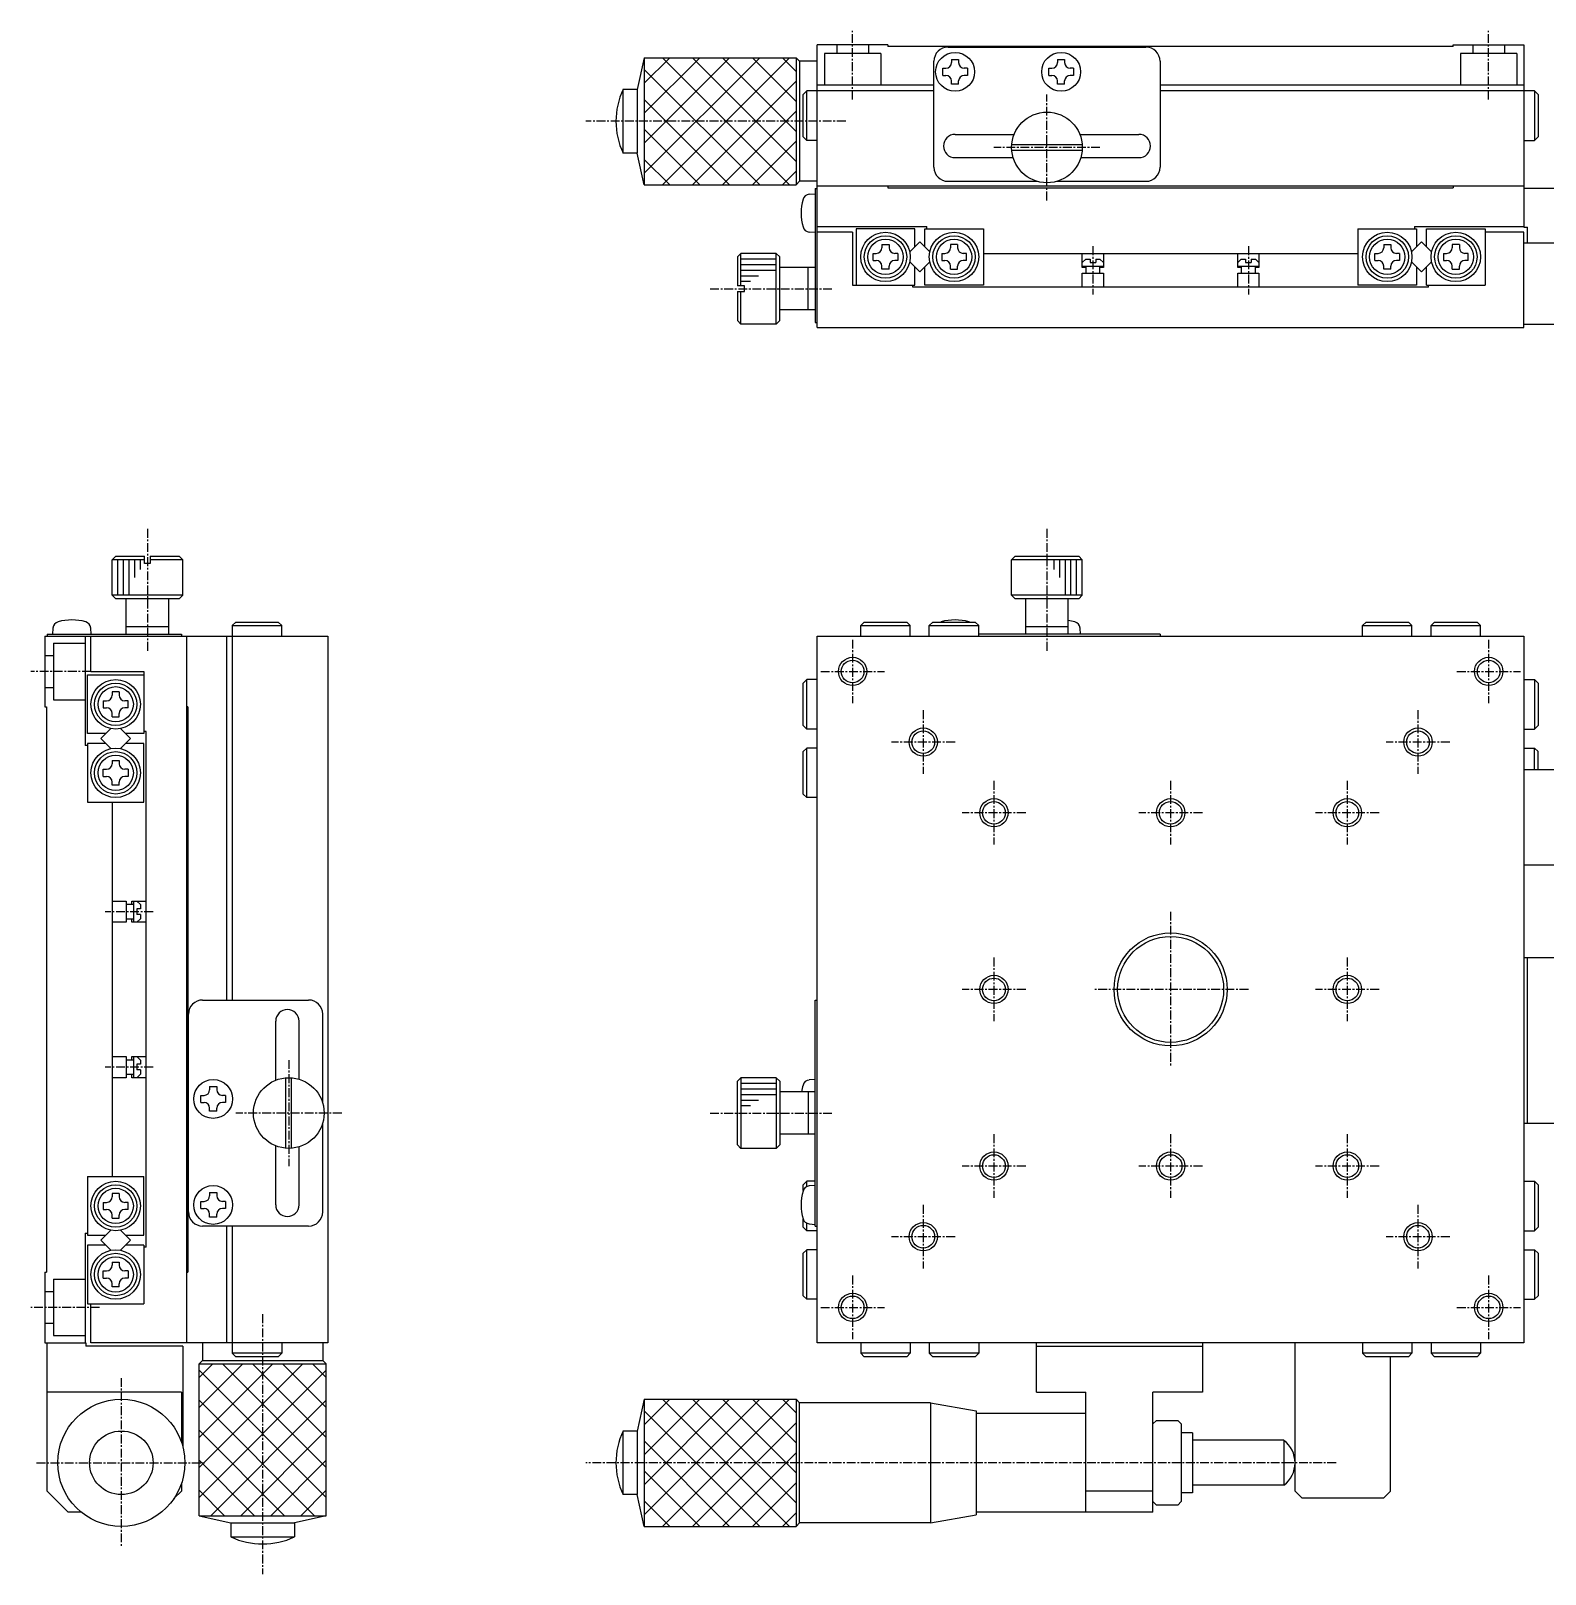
# Model space of a CAD drawing. Extents: x 817 to 1140, y 37 to 369.
# Drawn here: x 817.4 to 1031.7, y 150.4 to 368.9 of the extents above; entities that cross this region are included whole.
import ezdxf

# ---------------------------------------------------------------- set-up
doc = ezdxf.new("R2010")
doc.units = 0
doc.linetypes.add('CENTER', pattern=[2, 1.25, -0.25, 0.25, -0.25])
doc.layers.get('0').update_dxf_attribs({"linetype": 'CONTINUOUS'})
doc.layers.add('CENTER', color=1, linetype='CENTER')

msp = doc.modelspace()

# ---------------------------------------------------------------- linework, layer by layer
at = {"color": 7, "linetype": 'CONTINUOUS'}
for p, q in [((904.22, 365.07), (903.22, 360.57)), ((904.22, 365.07), (925.72, 365.07)), ((926.22, 364.57), (925.72, 365.07)), ((928.72, 326.87), (928.72, 366.87)), ((938.72, 366.87), (928.72, 366.87)), ((938.72, 366.87), (938.72, 366.67)), ((1018.72, 366.67), (938.72, 366.67)), ((947.22, 366.57), (975.22, 366.57)), ((947.72, 364.82), (948.72, 364.82)), ((947.72, 364.82), (947.72, 364.37)), ((948.72, 364.82), (948.72, 364.37)), ((962.72, 364.82), (963.72, 364.82)), ((962.72, 364.82), (962.72, 364.37)), ((963.72, 364.82), (963.72, 364.37)), ((1018.72, 366.87), (1028.72, 366.87)), ((1018.72, 366.67), (1018.72, 366.87)), ((1028.72, 366.87), (1028.72, 341.07)), ((926.22, 364.57), (926.22, 347.57)), ((928.72, 364.57), (926.22, 364.57)), ((945.22, 349.57), (945.22, 364.57)), ((946.47, 362.57), (946.47, 363.57)), ((946.47, 363.57), (946.92, 363.57)), ((949.97, 363.57), (949.52, 363.57)), ((949.97, 363.57), (949.97, 362.57)), ((961.47, 362.57), (961.47, 363.57)), ((961.47, 363.57), (961.92, 363.57)), ((964.97, 363.57), (964.52, 363.57)), ((964.97, 363.57), (964.97, 362.57)), ((977.22, 364.57), (977.22, 349.57)), ((903.22, 360.57), (901.22, 360.57)), ((903.22, 360.57), (903.22, 351.57)), ((945.22, 361.17), (928.72, 361.17)), ((946.47, 362.57), (946.92, 362.57)), ((947.72, 361.32), (947.72, 361.77)), ((948.72, 361.32), (947.72, 361.32)), ((948.72, 361.32), (948.72, 361.77)), ((949.97, 362.57), (949.52, 362.57)), ((961.47, 362.57), (961.92, 362.57)), ((962.72, 361.32), (962.72, 361.77)), ((963.72, 361.32), (962.72, 361.32)), ((963.72, 361.32), (963.72, 361.77)), ((964.97, 362.57), (964.52, 362.57)), ((1028.72, 361.17), (977.22, 361.17)), ((926.72, 359.87), (927.22, 360.37)), ((926.72, 353.87), (926.72, 359.87)), ((945.22, 360.37), (927.22, 360.37)), ((927.22, 353.37), (927.22, 360.37)), ((1030.22, 360.37), (977.22, 360.37)), ((1030.22, 360.37), (1030.22, 353.37)), ((1030.22, 360.37), (1030.72, 359.87)), ((1030.72, 359.87), (1030.72, 353.87)), ((927.22, 353.37), (926.72, 353.87)), ((948.22, 354.22), (956.58, 354.22)), ((965.87, 354.22), (974.22, 354.22)), ((1030.72, 353.87), (1030.22, 353.37)), ((928.72, 353.37), (927.22, 353.37)), ((956.24, 352.77), (966.2, 352.77)), ((956.24, 351.97), (966.2, 351.97)), ((1028.72, 353.37), (1030.22, 353.37)), ((903.22, 351.57), (901.22, 351.57)), ((904.22, 347.07), (903.22, 351.57)), ((948.22, 350.92), (956.44, 350.92)), ((966.01, 350.92), (974.22, 350.92)), ((926.22, 347.57), (925.72, 347.07)), ((928.72, 347.57), (926.22, 347.57)), ((947.22, 347.57), (959.82, 347.57)), ((962.62, 347.57), (975.22, 347.57)), ((904.22, 347.07), (925.72, 347.07)), ((927.57, 345.74), (928.42, 345.82)), ((928.42, 346.57), (928.72, 346.57)), ((928.42, 346.57), (928.42, 327.57)), ((1028.72, 346.87), (928.72, 346.87)), ((938.72, 346.87), (938.72, 346.67)), ((938.72, 346.67), (1018.72, 346.67)), ((1018.72, 346.87), (1018.72, 346.67)), ((1049.72, 346.57), (1028.72, 346.57)), ((928.72, 341.17), (944.22, 341.17)), ((942.52, 340.87), (934.22, 340.87)), ((934.22, 340.87), (934.22, 332.87)), ((942.52, 338.29), (942.52, 340.87)), ((943.92, 338.29), (943.92, 340.87)), ((943.92, 340.87), (952.22, 340.87)), ((944.22, 340.87), (944.22, 341.17)), ((952.22, 340.87), (952.22, 332.87)), ((1005.22, 340.87), (1013.52, 340.87)), ((1005.22, 340.87), (1005.22, 332.87)), ((1013.22, 341.17), (1013.22, 340.87)), ((1013.22, 341.17), (1028.72, 341.17)), ((1013.52, 340.87), (1013.52, 338.29)), ((1014.92, 340.87), (1023.22, 340.87)), ((1014.92, 338.29), (1014.92, 340.87)), ((1023.22, 340.87), (1023.22, 332.87)), ((1028.72, 341.07), (1029.22, 341.07)), ((1029.22, 338.87), (1029.22, 341.07)), ((928.42, 340.32), (927.57, 340.39)), ((933.72, 340.37), (928.72, 340.37)), ((933.72, 340.37), (933.72, 332.87)), ((937.87, 338.62), (938.87, 338.62)), ((937.87, 338.62), (937.87, 338.17)), ((938.87, 338.62), (938.87, 338.17)), ((943.22, 338.99), (941.8, 337.57)), ((944.64, 337.57), (943.22, 338.99)), ((948.57, 338.62), (947.57, 338.62)), ((947.57, 338.62), (947.57, 338.17)), ((948.57, 338.62), (948.57, 338.17)), ((1008.87, 338.62), (1009.87, 338.62)), ((1008.87, 338.62), (1008.87, 338.17)), ((1009.87, 338.62), (1009.87, 338.17)), ((1012.8, 337.57), (1014.22, 338.99)), ((1014.22, 338.99), (1015.64, 337.57)), ((1019.57, 338.62), (1018.57, 338.62)), ((1018.57, 338.62), (1018.57, 338.17)), ((1019.57, 338.62), (1019.57, 338.17)), ((1028.72, 340.37), (1023.22, 340.37)), ((1028.72, 326.87), (1028.72, 340.37)), ((1028.72, 338.87), (1049.72, 338.87)), ((917.92, 337.37), (917.42, 336.87)), ((917.42, 336.87), (917.42, 332.77)), ((922.92, 337.37), (917.92, 337.37)), ((923.42, 336.87), (922.92, 337.37)), ((923.42, 327.87), (923.42, 336.87)), ((936.62, 336.37), (936.62, 337.37)), ((936.62, 337.37), (937.07, 337.37)), ((940.12, 337.37), (939.67, 337.37)), ((940.12, 337.37), (940.12, 336.37)), ((946.32, 337.37), (946.32, 336.37)), ((946.32, 337.37), (946.77, 337.37)), ((949.82, 337.37), (949.37, 337.37)), ((949.82, 336.37), (949.82, 337.37)), ((952.22, 337.37), (1005.22, 337.37)), ((966.22, 335.37), (966.22, 337.37)), ((966.72, 336.57), (966.22, 336.07)), ((966.72, 336.57), (967.32, 336.57)), ((967.32, 336.57), (967.32, 336.07)), ((968.12, 336.57), (968.72, 336.57)), ((968.12, 336.57), (968.12, 336.07)), ((968.72, 336.57), (969.22, 336.07)), ((969.22, 337.37), (969.22, 335.37)), ((988.22, 335.37), (988.22, 337.37)), ((988.72, 336.57), (988.22, 336.07)), ((988.72, 336.57), (989.32, 336.57)), ((989.32, 336.57), (989.32, 336.07)), ((990.12, 336.57), (990.72, 336.57)), ((990.12, 336.57), (990.12, 336.07)), ((990.72, 336.57), (991.22, 336.07)), ((991.22, 337.37), (991.22, 335.37)), ((1007.62, 336.37), (1007.62, 337.37)), ((1007.62, 337.37), (1008.07, 337.37)), ((1011.12, 337.37), (1010.67, 337.37)), ((1011.12, 337.37), (1011.12, 336.37)), ((1017.32, 337.37), (1017.32, 336.37)), ((1017.32, 337.37), (1017.77, 337.37)), ((1020.82, 337.37), (1020.37, 337.37)), ((1020.82, 336.37), (1020.82, 337.37)), ((928.42, 335.37), (923.42, 335.37)), ((927.42, 329.37), (927.42, 335.37)), ((936.62, 336.37), (937.07, 336.37)), ((937.87, 335.12), (937.87, 335.57)), ((938.87, 335.12), (937.87, 335.12)), ((938.87, 335.12), (938.87, 335.57)), ((940.12, 336.37), (939.67, 336.37)), ((941.8, 336.17), (943.22, 334.74)), ((942.52, 332.87), (942.52, 335.44)), ((943.22, 334.74), (944.64, 336.17)), ((943.92, 332.87), (943.92, 335.44)), ((946.32, 336.37), (946.77, 336.37)), ((947.57, 335.12), (947.57, 335.57)), ((947.57, 335.12), (948.57, 335.12)), ((948.57, 335.12), (948.57, 335.57)), ((949.82, 336.37), (949.37, 336.37)), ((966.22, 335.57), (969.22, 335.57)), ((966.72, 335.37), (966.22, 335.37)), ((966.22, 332.57), (966.22, 334.57)), ((966.22, 334.57), (969.22, 334.57)), ((966.72, 335.57), (966.72, 334.57)), ((967.32, 336.07), (968.12, 336.07)), ((968.72, 334.57), (968.72, 335.57)), ((969.22, 335.37), (968.72, 335.37)), ((969.22, 334.57), (969.22, 332.57)), ((988.22, 335.57), (991.22, 335.57)), ((988.72, 335.37), (988.22, 335.37)), ((988.22, 332.57), (988.22, 334.57)), ((988.22, 334.57), (991.22, 334.57)), ((988.72, 335.57), (988.72, 334.57)), ((989.32, 336.07), (990.12, 336.07)), ((990.72, 334.57), (990.72, 335.57)), ((991.22, 335.37), (990.72, 335.37)), ((991.22, 334.57), (991.22, 332.57)), ((1007.62, 336.37), (1008.07, 336.37)), ((1008.87, 335.12), (1008.87, 335.57)), ((1009.87, 335.12), (1008.87, 335.12)), ((1009.87, 335.12), (1009.87, 335.57)), ((1011.12, 336.37), (1010.67, 336.37)), ((1014.22, 334.74), (1012.8, 336.17)), ((1013.52, 335.44), (1013.52, 332.87)), ((1015.64, 336.17), (1014.22, 334.74)), ((1014.92, 332.87), (1014.92, 335.44)), ((1017.32, 336.37), (1017.77, 336.37)), ((1018.57, 335.12), (1018.57, 335.57)), ((1018.57, 335.12), (1019.57, 335.12)), ((1019.57, 335.12), (1019.57, 335.57)), ((1020.82, 336.37), (1020.37, 336.37)), ((918.42, 332.77), (917.42, 332.77)), ((918.42, 331.97), (918.42, 332.77)), ((933.72, 332.87), (942.52, 332.87)), ((942.22, 332.57), (942.22, 332.87)), ((1015.22, 332.57), (942.22, 332.57)), ((952.22, 332.87), (943.92, 332.87)), ((1013.52, 332.87), (1005.22, 332.87)), ((1014.92, 332.87), (1023.22, 332.87)), ((1015.22, 332.57), (1015.22, 332.87)), ((917.42, 331.97), (918.42, 331.97)), ((917.42, 331.97), (917.42, 327.87)), ((917.42, 327.87), (917.92, 327.37)), ((922.92, 327.37), (923.42, 327.87)), ((928.42, 329.37), (923.42, 329.37)), ((922.92, 327.37), (917.92, 327.37)), ((928.42, 327.57), (928.72, 327.57)), ((928.72, 326.87), (1028.72, 326.87)), ((1028.72, 327.37), (1049.72, 327.37)), ((828.94, 294), (829.44, 294.5)), ((828.94, 289), (828.94, 294)), ((829.44, 294.5), (833.54, 294.5)), ((833.54, 293.5), (833.54, 294.5)), ((834.34, 293.5), (833.54, 293.5)), ((834.34, 294.5), (834.34, 293.5)), ((834.34, 294.5), (838.44, 294.5)), ((838.44, 294.5), (838.94, 294)), ((838.94, 289), (838.94, 294)), ((956.22, 294), (956.72, 294.5)), ((956.22, 289), (956.22, 294)), ((956.72, 294.5), (965.72, 294.5)), ((965.72, 294.5), (966.22, 294)), ((966.22, 289), (966.22, 294)), ((829.44, 288.5), (828.94, 289)), ((838.44, 288.5), (829.44, 288.5)), ((830.94, 283.5), (830.94, 288.5)), ((836.94, 283.5), (836.94, 288.5)), ((838.94, 289), (838.44, 288.5)), ((956.72, 288.5), (956.22, 289)), ((965.72, 288.5), (956.72, 288.5)), ((958.22, 283.5), (958.22, 288.5)), ((964.22, 283.5), (964.22, 288.5)), ((966.22, 289), (965.72, 288.5)), ((820.57, 284.35), (820.49, 283.5)), ((825.99, 283.5), (825.92, 284.35)), ((836.94, 284.5), (830.94, 284.5)), ((845.94, 284.7), (846.44, 285.2)), ((845.94, 284.7), (845.94, 231.7)), ((845.94, 284.7), (852.94, 284.7)), ((846.44, 285.2), (852.44, 285.2)), ((852.44, 285.2), (852.94, 284.7)), ((852.94, 283.2), (852.94, 284.7)), ((934.87, 284.7), (935.37, 285.2)), ((934.87, 284.7), (941.87, 284.7)), ((934.87, 283.2), (934.87, 284.7)), ((935.37, 285.2), (941.37, 285.2)), ((941.37, 285.2), (941.87, 284.7)), ((941.87, 283.2), (941.87, 284.7)), ((944.57, 284.7), (945.07, 285.2)), ((944.57, 284.7), (951.57, 284.7)), ((944.57, 283.2), (944.57, 284.7)), ((945.07, 285.2), (951.07, 285.2)), ((951.07, 285.2), (951.57, 284.7)), ((951.57, 283.2), (951.57, 284.7)), ((964.22, 284.5), (958.22, 284.5)), ((965.97, 283.5), (965.9, 284.35)), ((1005.87, 284.7), (1006.37, 285.2)), ((1005.87, 284.7), (1012.87, 284.7)), ((1005.87, 283.2), (1005.87, 284.7)), ((1006.37, 285.2), (1012.37, 285.2)), ((1012.37, 285.2), (1012.87, 284.7)), ((1012.87, 283.2), (1012.87, 284.7)), ((1015.57, 284.7), (1016.07, 285.2)), ((1015.57, 284.7), (1022.57, 284.7)), ((1015.57, 283.2), (1015.57, 284.7)), ((1016.07, 285.2), (1022.07, 285.2)), ((1022.07, 285.2), (1022.57, 284.7)), ((1022.57, 283.2), (1022.57, 284.7)), ((819.44, 283.2), (859.44, 283.2)), ((819.44, 283.2), (819.44, 273.2)), ((819.74, 283.5), (819.74, 283.2)), ((819.74, 283.5), (838.74, 283.5)), ((825.14, 283.2), (825.14, 267.7)), ((825.94, 278.2), (825.94, 283.2)), ((838.74, 283.5), (838.74, 283.2)), ((839.44, 283.2), (839.44, 183.2)), ((845.14, 283.2), (845.14, 231.7)), ((859.44, 283.2), (859.44, 183.2)), ((928.72, 183.2), (928.72, 283.2)), ((928.72, 283.2), (1028.72, 283.2)), ((977.22, 283.5), (951.57, 283.5)), ((977.22, 283.5), (977.22, 283.2)), ((1028.72, 283.2), (1028.72, 183.2)), ((825.44, 269.4), (825.44, 277.7)), ((825.44, 277.7), (833.44, 277.7)), ((825.94, 278.2), (833.44, 278.2)), ((833.44, 278.2), (833.44, 269.4)), ((829.94, 275.3), (828.94, 275.3)), ((828.94, 275.3), (828.94, 274.85)), ((829.94, 275.3), (829.94, 274.85)), ((926.72, 276.55), (927.22, 277.05)), ((926.72, 270.55), (926.72, 276.55)), ((927.22, 270.05), (927.22, 277.05)), ((928.72, 277.05), (927.22, 277.05)), ((1028.72, 277.05), (1030.22, 277.05)), ((1030.22, 277.05), (1030.22, 270.05)), ((1030.22, 277.05), (1030.72, 276.55)), ((1030.72, 276.55), (1030.72, 270.55)), ((819.44, 273.2), (819.64, 273.2)), ((819.64, 273.2), (819.64, 193.2)), ((827.69, 274.05), (827.69, 273.05)), ((827.69, 274.05), (828.14, 274.05)), ((827.69, 273.05), (828.14, 273.05)), ((831.19, 274.05), (830.74, 274.05)), ((831.19, 273.05), (830.74, 273.05)), ((831.19, 273.05), (831.19, 274.05)), ((839.64, 273.2), (839.44, 273.2)), ((839.64, 273.2), (839.64, 193.2)), ((828.94, 271.8), (828.94, 272.25)), ((828.94, 271.8), (829.94, 271.8)), ((829.94, 271.8), (829.94, 272.25)), ((828.02, 269.4), (825.44, 269.4)), ((827.32, 268.7), (828.74, 270.12)), ((828.74, 267.28), (827.32, 268.7)), ((830.14, 270.12), (831.56, 268.7)), ((831.56, 268.7), (830.14, 267.28)), ((833.44, 269.4), (830.86, 269.4)), ((833.74, 269.7), (833.44, 269.7)), ((833.74, 196.7), (833.74, 269.7)), ((927.22, 270.05), (926.72, 270.55)), ((928.72, 270.05), (927.22, 270.05)), ((1028.72, 270.05), (1030.22, 270.05)), ((1030.72, 270.55), (1030.22, 270.05)), ((825.44, 267.7), (825.14, 267.7)), ((828.02, 268), (825.44, 268)), ((825.44, 268), (825.44, 259.7)), ((833.44, 268), (830.86, 268)), ((833.44, 259.7), (833.44, 268)), ((926.72, 266.85), (927.22, 267.35)), ((926.72, 260.85), (926.72, 266.85)), ((927.22, 260.35), (927.22, 267.35)), ((928.72, 267.35), (927.22, 267.35)), ((1028.72, 267.35), (1030.22, 267.35)), ((1030.22, 264.3), (1030.22, 267.35)), ((1030.22, 267.35), (1030.72, 266.85)), ((1030.72, 264.3), (1030.72, 266.85)), ((827.69, 263.35), (827.69, 264.35)), ((827.69, 264.35), (828.14, 264.35)), ((828.94, 265.6), (829.94, 265.6)), ((828.94, 265.6), (828.94, 265.15)), ((829.94, 265.6), (829.94, 265.15)), ((831.19, 264.35), (830.74, 264.35)), ((831.19, 264.35), (831.19, 263.35)), ((1049.72, 264.3), (1028.72, 264.3)), ((827.69, 263.35), (828.14, 263.35)), ((828.94, 262.1), (828.94, 262.55)), ((829.94, 262.1), (829.94, 262.55)), ((831.19, 263.35), (830.74, 263.35)), ((829.94, 262.1), (828.94, 262.1)), ((927.22, 260.35), (926.72, 260.85)), ((928.72, 260.35), (927.22, 260.35)), ((825.44, 259.7), (833.44, 259.7)), ((828.94, 259.7), (828.94, 206.7)), ((1049.72, 250.8), (1028.72, 250.8)), ((828.94, 245.7), (830.94, 245.7)), ((830.94, 245.7), (830.94, 242.7)), ((831.94, 245.2), (830.94, 245.2)), ((831.74, 245.2), (831.74, 245.7)), ((831.74, 245.7), (833.74, 245.7)), ((831.94, 245.7), (831.94, 242.7)), ((832.94, 245.2), (832.44, 245.7)), ((832.94, 245.2), (832.94, 244.6)), ((830.94, 242.7), (828.94, 242.7)), ((830.94, 243.2), (831.94, 243.2)), ((831.74, 242.7), (831.74, 243.2)), ((833.74, 242.7), (831.74, 242.7)), ((832.94, 244.6), (832.44, 244.6)), ((832.44, 244.6), (832.44, 243.8)), ((832.94, 243.8), (832.44, 243.8)), ((832.94, 243.2), (832.44, 242.7)), ((832.94, 243.8), (832.94, 243.2)), ((1028.72, 237.7), (1035.72, 237.7)), ((1029.22, 214.2), (1029.22, 237.7)), ((841.74, 231.7), (856.74, 231.7)), ((928.42, 199.7), (928.42, 231.7)), ((928.42, 231.7), (928.72, 231.7)), ((839.74, 201.7), (839.74, 229.7)), ((858.74, 217.1), (858.74, 229.7)), ((852.09, 220.35), (852.09, 228.7)), ((855.39, 220.49), (855.39, 228.7)), ((828.94, 223.7), (830.94, 223.7)), ((830.94, 223.7), (830.94, 220.7)), ((831.94, 223.2), (830.94, 223.2)), ((831.74, 223.2), (831.74, 223.7)), ((831.74, 223.7), (833.74, 223.7)), ((831.94, 223.7), (831.94, 220.7)), ((832.94, 223.2), (832.44, 223.7)), ((832.94, 223.2), (832.94, 222.6)), ((830.94, 220.7), (828.94, 220.7)), ((830.94, 221.2), (831.94, 221.2)), ((831.74, 220.7), (831.74, 221.2)), ((833.74, 220.7), (831.74, 220.7)), ((832.94, 222.6), (832.44, 222.6)), ((832.44, 222.6), (832.44, 221.8)), ((832.94, 221.8), (832.44, 221.8)), ((832.94, 221.2), (832.44, 220.7)), ((832.94, 221.8), (832.94, 221.2)), ((853.54, 210.72), (853.54, 220.68)), ((854.34, 210.72), (854.34, 220.68)), ((917.42, 220.2), (917.92, 220.7)), ((922.92, 220.7), (917.92, 220.7)), ((922.92, 220.7), (923.42, 220.2)), ((842.74, 219.45), (843.74, 219.45)), ((842.74, 219.45), (842.74, 219)), ((843.74, 219.45), (843.74, 219)), ((917.42, 211.2), (917.42, 220.2)), ((923.42, 220.2), (923.42, 211.2)), ((928.42, 218.7), (923.42, 218.7)), ((927.42, 218.7), (927.42, 212.7)), ((928.42, 220.45), (927.57, 220.38)), ((841.49, 217.2), (841.49, 218.2)), ((841.49, 218.2), (841.94, 218.2)), ((841.49, 217.2), (841.94, 217.2)), ((842.74, 215.95), (842.74, 216.4)), ((843.74, 215.95), (843.74, 216.4)), ((844.99, 218.2), (844.54, 218.2)), ((844.99, 217.2), (844.54, 217.2)), ((844.99, 218.2), (844.99, 217.2)), ((843.74, 215.95), (842.74, 215.95)), ((858.74, 201.7), (858.74, 214.3)), ((1035.72, 214.2), (1028.72, 214.2)), ((928.42, 212.7), (923.42, 212.7)), ((852.09, 202.7), (852.09, 211.06)), ((855.39, 202.7), (855.39, 210.92)), ((917.92, 210.7), (917.42, 211.2)), ((922.92, 210.7), (917.92, 210.7)), ((923.42, 211.2), (922.92, 210.7)), ((825.44, 206.7), (825.44, 198.4)), ((825.44, 206.7), (833.44, 206.7)), ((833.44, 198.4), (833.44, 206.7)), ((926.72, 205.55), (927.22, 206.05)), ((926.72, 204.72), (926.72, 205.55)), ((928.42, 206.05), (927.22, 206.05)), ((927.22, 205.28), (927.22, 206.05)), ((928.42, 205.45), (927.57, 205.38)), ((1028.72, 206.05), (1030.22, 206.05)), ((1030.22, 206.05), (1030.22, 199.05)), ((1030.22, 206.05), (1030.72, 205.55)), ((1030.72, 205.55), (1030.72, 199.55)), ((829.94, 204.3), (828.94, 204.3)), ((828.94, 204.3), (828.94, 203.85)), ((829.94, 204.3), (829.94, 203.85)), ((841.49, 202.2), (841.49, 203.2)), ((841.49, 203.2), (841.94, 203.2)), ((842.74, 204.45), (843.74, 204.45)), ((842.74, 204.45), (842.74, 204)), ((843.74, 204.45), (843.74, 204)), ((844.99, 203.2), (844.54, 203.2)), ((844.99, 203.2), (844.99, 202.2)), ((827.69, 203.05), (827.69, 202.05)), ((827.69, 203.05), (828.14, 203.05)), ((827.69, 202.05), (828.14, 202.05)), ((828.94, 200.8), (828.94, 201.25)), ((829.94, 200.8), (829.94, 201.25)), ((831.19, 203.05), (830.74, 203.05)), ((831.19, 202.05), (830.74, 202.05)), ((831.19, 202.05), (831.19, 203.05)), ((841.49, 202.2), (841.94, 202.2)), ((842.74, 200.95), (842.74, 201.4)), ((843.74, 200.95), (842.74, 200.95)), ((843.74, 200.95), (843.74, 201.4)), ((844.99, 202.2), (844.54, 202.2)), ((828.74, 199.12), (827.32, 197.7)), ((828.94, 200.8), (829.94, 200.8)), ((831.56, 197.7), (830.14, 199.12)), ((856.74, 199.7), (841.74, 199.7)), ((845.14, 199.7), (845.14, 183.2)), ((845.94, 199.7), (845.94, 181.7)), ((926.72, 199.55), (926.72, 200.68)), ((927.22, 199.05), (926.72, 199.55)), ((927.22, 199.05), (927.22, 200.12)), ((928.72, 199.05), (927.22, 199.05)), ((927.57, 200.02), (928.42, 199.95)), ((928.42, 199.7), (928.72, 199.7)), ((1028.72, 199.05), (1030.22, 199.05)), ((1030.72, 199.55), (1030.22, 199.05)), ((825.14, 198.7), (825.44, 198.7)), ((825.14, 198.7), (825.14, 183.2)), ((825.44, 198.4), (828.02, 198.4)), ((825.44, 197), (825.44, 188.7)), ((828.02, 197), (825.44, 197)), ((827.32, 197.7), (828.74, 196.28)), ((830.14, 196.28), (831.56, 197.7)), ((830.86, 198.4), (833.44, 198.4)), ((833.44, 197), (830.86, 197)), ((833.44, 197), (833.44, 188.7)), ((833.74, 196.7), (833.44, 196.7)), ((828.94, 194.6), (829.94, 194.6)), ((828.94, 194.6), (828.94, 194.15)), ((829.94, 194.6), (829.94, 194.15)), ((926.72, 195.85), (927.22, 196.35)), ((926.72, 189.85), (926.72, 195.85)), ((927.22, 189.35), (927.22, 196.35)), ((928.72, 196.35), (927.22, 196.35)), ((1028.72, 196.35), (1030.22, 196.35)), ((1030.22, 196.35), (1030.22, 189.35)), ((1030.22, 196.35), (1030.72, 195.85)), ((1030.72, 195.85), (1030.72, 189.85)), ((819.44, 193.2), (819.44, 183.2)), ((819.44, 193.2), (819.64, 193.2)), ((827.69, 192.35), (827.69, 193.35)), ((827.69, 193.35), (828.14, 193.35)), ((827.69, 192.35), (828.14, 192.35)), ((831.19, 193.35), (830.74, 193.35)), ((831.19, 192.35), (830.74, 192.35)), ((831.19, 193.35), (831.19, 192.35)), ((839.44, 193.2), (839.64, 193.2)), ((828.94, 191.1), (828.94, 191.55)), ((829.94, 191.1), (828.94, 191.1)), ((829.94, 191.1), (829.94, 191.55)), ((825.44, 188.7), (833.44, 188.7)), ((825.94, 183.2), (825.94, 188.7)), ((927.22, 189.35), (926.72, 189.85)), ((928.72, 189.35), (927.22, 189.35)), ((1028.72, 189.35), (1030.22, 189.35)), ((1030.72, 189.85), (1030.22, 189.35)), ((819.44, 183.2), (825.24, 183.2)), ((819.74, 162.2), (819.74, 183.2)), ((825.24, 183.2), (825.24, 182.7)), ((838.94, 182.7), (825.24, 182.7)), ((859.44, 183.2), (825.94, 183.2)), ((838.94, 182.7), (838.94, 168.5)), ((841.74, 183.2), (841.74, 180.7)), ((852.94, 181.7), (845.94, 181.7)), ((846.44, 181.2), (845.94, 181.7)), ((852.94, 181.7), (852.44, 181.2)), ((852.94, 183.2), (852.94, 181.7)), ((858.74, 183.2), (858.74, 180.7)), ((1028.72, 183.2), (928.72, 183.2)), ((934.87, 183.2), (934.87, 181.7)), ((941.87, 181.7), (934.87, 181.7)), ((935.37, 181.2), (934.87, 181.7)), ((941.87, 181.7), (941.37, 181.2)), ((941.87, 183.2), (941.87, 181.7)), ((944.57, 183.2), (944.57, 181.7)), ((951.57, 181.7), (944.57, 181.7)), ((945.07, 181.2), (944.57, 181.7)), ((951.57, 181.7), (951.07, 181.2)), ((951.57, 183.2), (951.57, 181.7)), ((959.72, 176.2), (959.72, 183.2)), ((959.72, 182.7), (983.22, 182.7)), ((983.22, 183.2), (983.22, 176.2)), ((996.32, 162.2), (996.32, 183.2)), ((1005.87, 183.2), (1005.87, 181.7)), ((1012.87, 181.7), (1005.87, 181.7)), ((1006.37, 181.2), (1005.87, 181.7)), ((1012.87, 181.7), (1012.37, 181.2)), ((1012.87, 183.2), (1012.87, 181.7)), ((1015.57, 183.2), (1015.57, 181.7)), ((1022.57, 181.7), (1015.57, 181.7)), ((1016.07, 181.2), (1015.57, 181.7)), ((1022.57, 181.7), (1022.07, 181.2)), ((1022.57, 183.2), (1022.57, 181.7)), ((841.74, 180.7), (841.24, 180.2)), ((841.24, 158.7), (841.24, 180.2)), ((841.74, 180.7), (858.74, 180.7)), ((852.44, 181.2), (846.44, 181.2)), ((858.74, 180.7), (859.24, 180.2)), ((859.24, 158.7), (859.24, 180.2)), ((941.37, 181.2), (935.37, 181.2)), ((951.07, 181.2), (945.07, 181.2)), ((1012.37, 181.2), (1006.37, 181.2)), ((1009.82, 162.2), (1009.82, 181.2)), ((1022.07, 181.2), (1016.07, 181.2)), ((838.74, 176.2), (819.74, 176.2)), ((838.74, 176.2), (838.74, 169.16)), ((904.22, 175.2), (903.22, 170.7)), ((904.22, 175.2), (925.72, 175.2)), ((926.22, 174.7), (925.72, 175.2)), ((959.72, 176.2), (966.72, 176.2)), ((966.72, 159.2), (966.72, 176.2)), ((976.22, 159.2), (976.22, 176.2)), ((983.22, 176.2), (976.22, 176.2)), ((944.72, 174.7), (926.22, 174.7)), ((926.22, 157.7), (926.22, 174.7)), ((944.72, 174.7), (951.22, 173.55)), ((944.72, 174.7), (944.72, 157.7)), ((951.22, 173.55), (951.22, 158.85)), ((966.72, 173.2), (951.22, 173.2)), ((903.22, 170.7), (901.22, 170.7)), ((903.22, 170.7), (903.22, 161.7)), ((976.72, 172.2), (976.22, 171.7)), ((976.72, 172.2), (979.72, 172.2)), ((980.22, 171.7), (979.72, 172.2)), ((980.22, 171.7), (980.22, 160.7)), ((981.82, 170.45), (980.22, 170.45)), ((981.82, 170.45), (981.82, 161.95)), ((994.75, 169.38), (981.82, 169.38)), ((822.74, 159.2), (819.74, 162.2)), ((838.74, 162.2), (837.69, 161.15)), ((838.74, 163.24), (838.74, 162.2)), ((903.22, 161.7), (901.22, 161.7)), ((904.22, 157.2), (903.22, 161.7)), ((976.22, 162.2), (966.72, 162.2)), ((981.82, 161.95), (980.22, 161.95)), ((994.75, 163.03), (981.82, 163.03)), ((996.32, 162.2), (997.32, 161.2)), ((1008.82, 161.2), (1009.82, 162.2)), ((976.22, 160.7), (976.72, 160.2)), ((979.72, 160.2), (976.72, 160.2)), ((980.22, 160.7), (979.72, 160.2)), ((1008.82, 161.2), (997.32, 161.2)), ((824.58, 159.2), (822.74, 159.2)), ((841.24, 158.7), (845.74, 157.7)), ((845.74, 157.7), (854.74, 157.7)), ((845.74, 157.7), (845.74, 155.7)), ((859.24, 158.7), (854.74, 157.7)), ((854.74, 157.7), (854.74, 155.7)), ((926.22, 157.7), (925.72, 157.2)), ((944.72, 157.7), (926.22, 157.7)), ((944.72, 157.7), (951.22, 158.85)), ((966.72, 159.2), (951.22, 159.2)), ((976.22, 159.2), (966.72, 159.2)), ((904.22, 157.2), (925.72, 157.2))]:
    msp.add_line(p, q, dxfattribs=at)
at = {"color": 3, "linetype": 'CONTINUOUS'}
for p, q in [((904.22, 365.07), (904.22, 347.07)), ((904.22, 361.45), (907.84, 365.07)), ((904.22, 357.21), (912.08, 365.07)), ((904.22, 352.96), (916.32, 365.07)), ((904.22, 348.72), (920.57, 365.07)), ((906.81, 347.07), (924.81, 365.07)), ((924.81, 347.07), (906.81, 365.07)), ((925.72, 350.4), (911.05, 365.07)), ((925.72, 354.64), (915.29, 365.07)), ((925.72, 358.88), (919.54, 365.07)), ((925.72, 363.12), (923.78, 365.07)), ((925.72, 365.07), (925.72, 347.07)), ((929.72, 365.67), (929.72, 361.17)), ((937.72, 365.67), (929.72, 365.67)), ((931.47, 366.87), (931.47, 365.67)), ((935.97, 366.87), (935.97, 365.67)), ((937.72, 365.67), (937.72, 361.17)), ((1019.72, 365.67), (1019.72, 361.17)), ((1027.72, 365.67), (1019.72, 365.67)), ((1021.47, 366.87), (1021.47, 365.67)), ((1025.97, 366.87), (1025.97, 365.67)), ((1027.72, 365.67), (1027.72, 361.17)), ((920.57, 347.07), (904.22, 363.41)), ((901.22, 360.57), (901.22, 351.57)), ((911.05, 347.07), (925.72, 361.73)), ((916.32, 347.07), (904.22, 359.17)), ((915.29, 347.07), (925.72, 357.49)), ((912.08, 347.07), (904.22, 354.93)), ((919.54, 347.07), (925.72, 353.25)), ((907.84, 347.07), (904.22, 350.68)), ((923.78, 347.07), (925.72, 349.01)), ((917.92, 332.77), (917.92, 337.37)), ((922.92, 336.57), (917.92, 336.57)), ((922.92, 327.37), (922.92, 337.37)), ((922.92, 335.77), (917.92, 335.77)), ((922.92, 334.97), (917.92, 334.97)), ((920.42, 334.17), (917.92, 334.17)), ((919.29, 333.37), (917.92, 333.37)), ((917.92, 327.37), (917.92, 331.97)), ((833.54, 294), (828.94, 294)), ((829.74, 289), (829.74, 294)), ((830.54, 289), (830.54, 294)), ((831.34, 289), (831.34, 294)), ((832.14, 291.5), (832.14, 294)), ((832.94, 292.63), (832.94, 294)), ((838.94, 294), (834.34, 294)), ((966.22, 294), (956.22, 294)), ((962.22, 292.63), (962.22, 294)), ((963.02, 291.5), (963.02, 294)), ((963.82, 289), (963.82, 294)), ((964.62, 289), (964.62, 294)), ((965.42, 289), (965.42, 294)), ((838.94, 289), (828.94, 289)), ((966.22, 289), (956.22, 289)), ((820.64, 282.2), (825.14, 282.2)), ((820.64, 282.2), (820.64, 274.2)), ((819.44, 280.45), (820.64, 280.45)), ((819.44, 275.95), (820.64, 275.95)), ((820.64, 274.2), (825.14, 274.2)), ((917.92, 220.7), (917.92, 210.7)), ((922.92, 220.7), (922.92, 210.7)), ((922.92, 219.9), (917.92, 219.9)), ((922.92, 219.1), (917.92, 219.1)), ((922.92, 218.3), (917.92, 218.3)), ((920.42, 217.5), (917.92, 217.5)), ((919.29, 216.7), (917.92, 216.7)), ((819.44, 190.45), (820.64, 190.45)), ((820.64, 192.2), (825.14, 192.2)), ((820.64, 192.2), (820.64, 184.2)), ((819.44, 185.95), (820.64, 185.95)), ((820.64, 184.2), (825.14, 184.2)), ((841.24, 180.2), (859.24, 180.2)), ((843.18, 180.2), (841.24, 178.26)), ((847.43, 180.2), (841.24, 174.02)), ((851.67, 180.2), (841.24, 169.77)), ((855.91, 180.2), (841.24, 165.53)), ((859.24, 161.29), (841.24, 179.29)), ((859.24, 179.29), (841.24, 161.29)), ((859.24, 165.53), (844.57, 180.2)), ((859.24, 169.77), (848.81, 180.2)), ((859.24, 174.02), (853.06, 180.2)), ((859.24, 178.26), (857.3, 180.2)), ((857.59, 158.7), (841.24, 175.05)), ((859.24, 175.05), (842.9, 158.7)), ((904.22, 175.2), (904.22, 157.2)), ((904.22, 171.58), (907.84, 175.2)), ((904.22, 167.34), (912.08, 175.2)), ((904.22, 163.1), (916.32, 175.2)), ((904.22, 158.85), (920.57, 175.2)), ((906.81, 157.2), (924.81, 175.2)), ((924.81, 157.2), (906.81, 175.2)), ((925.72, 160.53), (911.05, 175.2)), ((925.72, 164.77), (915.29, 175.2)), ((925.72, 169.02), (919.54, 175.2)), ((925.72, 173.26), (923.78, 175.2)), ((925.72, 175.2), (925.72, 157.2)), ((920.57, 157.2), (904.22, 173.55)), ((853.34, 158.7), (841.24, 170.8)), ((859.24, 170.8), (847.14, 158.7)), ((901.22, 170.7), (901.22, 161.7)), ((911.05, 157.2), (925.72, 171.87)), ((916.32, 157.2), (904.22, 169.3)), ((994.75, 169.38), (994.75, 163.03)), ((849.1, 158.7), (841.24, 166.56)), ((859.24, 166.56), (851.38, 158.7)), ((915.29, 157.2), (925.72, 167.63)), ((912.08, 157.2), (904.22, 165.06)), ((844.86, 158.7), (841.24, 162.32)), ((859.24, 162.32), (855.62, 158.7)), ((919.54, 157.2), (925.72, 163.38)), ((907.84, 157.2), (904.22, 160.82)), ((841.24, 158.7), (859.24, 158.7)), ((923.78, 157.2), (925.72, 159.14)), ((845.74, 155.7), (854.74, 155.7))]:
    msp.add_line(p, q, dxfattribs=at)
at = {"color": 7, "linetype": 'CONTINUOUS'}
for centre, radius in [((948.22, 363.07), 2.75), ((963.22, 363.07), 2.75), ((961.22, 352.37), 5), ((938.37, 336.87), 3.5), ((938.37, 336.87), 3), ((938.37, 336.87), 2.5), ((948.07, 336.87), 3.5), ((948.07, 336.87), 3), ((948.07, 336.87), 2.5), ((1009.37, 336.87), 3.5), ((1009.37, 336.87), 3), ((1009.37, 336.87), 2.5), ((1019.07, 336.87), 3.5), ((1019.07, 336.87), 3), ((1019.07, 336.87), 2.5), ((933.72, 278.2), 1.6), ((1023.72, 278.2), 1.6), ((829.44, 273.55), 3.5), ((829.44, 273.55), 3), ((829.44, 273.55), 2.5), ((943.72, 268.2), 1.6), ((1013.72, 268.2), 1.6), ((829.44, 263.85), 3.5), ((829.44, 263.85), 3), ((829.44, 263.85), 2.5), ((953.72, 258.2), 1.6), ((978.72, 258.2), 1.6), ((1003.72, 258.2), 1.6), ((978.72, 233.2), 7.5), ((953.72, 233.2), 1.6), ((1003.72, 233.2), 1.6), ((853.94, 215.7), 5), ((843.24, 217.7), 2.75), ((953.72, 208.2), 1.6), ((978.72, 208.2), 1.6), ((1003.72, 208.2), 1.6), ((829.44, 202.55), 3.5), ((829.44, 202.55), 3), ((843.24, 202.7), 2.75), ((829.44, 202.55), 2.5), ((943.72, 198.2), 1.6), ((1013.72, 198.2), 1.6), ((829.44, 192.85), 3.5), ((829.44, 192.85), 3), ((829.44, 192.85), 2.5), ((933.72, 188.2), 1.6), ((1023.72, 188.2), 1.6), ((830.24, 166.2), 9), ((830.24, 166.2), 4.5)]:
    msp.add_circle(centre, radius, dxfattribs=at)
at = {"color": 3, "linetype": 'CONTINUOUS'}
for centre, radius in [((933.72, 278.2), 2), ((1023.72, 278.2), 2), ((943.72, 268.2), 2), ((1013.72, 268.2), 2), ((953.72, 258.2), 2), ((978.72, 258.2), 2), ((1003.72, 258.2), 2), ((978.72, 233.2), 8), ((953.72, 233.2), 2), ((1003.72, 233.2), 2), ((953.72, 208.2), 2), ((978.72, 208.2), 2), ((1003.72, 208.2), 2), ((943.72, 198.2), 2), ((1013.72, 198.2), 2), ((933.72, 188.2), 2), ((1023.72, 188.2), 2)]:
    msp.add_circle(centre, radius, dxfattribs=at)
at = {"color": 7, "linetype": 'CONTINUOUS'}
for centre, radius, start, end in [((947.22, 364.57), 2, 90, 180), ((975.22, 364.57), 2, 0, 90), ((946.92, 364.37), 0.8, 270, 0), ((949.52, 364.37), 0.8, 180, 270), ((961.92, 364.37), 0.8, 270, 0), ((964.52, 364.37), 0.8, 180, 270), ((910.85, 356.07), 10.62, 154.9424, 205.0576), ((946.92, 361.77), 0.8, 0, 90), ((949.52, 361.77), 0.8, 90, 180), ((961.92, 361.77), 0.8, 0, 90), ((964.52, 361.77), 0.8, 90, 180), ((948.22, 352.57), 1.65, 90, 270), ((974.22, 352.57), 1.65, 270, 90), ((947.22, 349.57), 2, 180, 270), ((975.22, 349.57), 2, 270, 0), ((927.66, 344.75), 1, 95, 163.743), ((933.42, 343.07), 7, 163.743, 196.257), ((927.66, 341.39), 1, 196.257, 265), ((937.07, 338.17), 0.8, 270, 0), ((939.67, 338.17), 0.8, 180, 270), ((946.77, 338.17), 0.8, 270, 0), ((949.37, 338.17), 0.8, 180, 270), ((1008.07, 338.17), 0.8, 270, 0), ((1010.67, 338.17), 0.8, 180, 270), ((1017.77, 338.17), 0.8, 270, 0), ((1020.37, 338.17), 0.8, 180, 270), ((937.07, 335.57), 0.8, 0, 90), ((939.67, 335.57), 0.8, 90, 180), ((946.77, 335.57), 0.8, 0, 90), ((949.37, 335.57), 0.8, 90, 180), ((1008.07, 335.57), 0.8, 0, 90), ((1010.67, 335.57), 0.8, 90, 180), ((1017.77, 335.57), 0.8, 0, 90), ((1020.37, 335.57), 0.8, 90, 180), ((821.56, 284.26), 1, 106.257, 175), ((823.24, 278.5), 7, 73.743, 106.257), ((824.92, 284.26), 1, 5, 73.743), ((946.54, 284.26), 1, 106.257, 109.9641), ((948.22, 278.5), 7, 73.743, 106.257), ((949.9, 284.26), 1, 70.0359, 73.743), ((963.22, 278.5), 7, 73.743, 81.7868), ((964.9, 284.26), 1, 5, 73.743), ((828.14, 274.85), 0.8, 270, 0), ((828.14, 272.25), 0.8, 0, 90), ((830.74, 274.85), 0.8, 180, 270), ((830.74, 272.25), 0.8, 90, 180), ((828.14, 265.15), 0.8, 270, 0), ((830.74, 265.15), 0.8, 180, 270), ((828.14, 262.55), 0.8, 0, 90), ((830.74, 262.55), 0.8, 90, 180), ((841.74, 229.7), 2, 90, 180), ((856.74, 229.7), 2, 0, 90), ((853.74, 228.7), 1.65, 0, 180), ((841.94, 219), 0.8, 270, 0), ((844.54, 219), 0.8, 180, 270), ((933.42, 217.7), 7, 163.743, 171.7868), ((927.66, 219.38), 1, 95, 163.743), ((841.94, 216.4), 0.8, 0, 90), ((844.54, 216.4), 0.8, 90, 180), ((927.66, 204.38), 1, 95, 163.743), ((828.14, 203.85), 0.8, 270, 0), ((830.74, 203.85), 0.8, 180, 270), ((841.94, 204), 0.8, 270, 0), ((844.54, 204), 0.8, 180, 270), ((933.42, 202.7), 7, 163.743, 196.257), ((828.14, 201.25), 0.8, 0, 90), ((830.74, 201.25), 0.8, 90, 180), ((841.74, 201.7), 2, 180, 270), ((841.94, 201.4), 0.8, 0, 90), ((844.54, 201.4), 0.8, 90, 180), ((853.74, 202.7), 1.65, 180, 0), ((856.74, 201.7), 2, 270, 0), ((927.66, 201.02), 1, 196.257, 265), ((828.14, 194.15), 0.8, 270, 0), ((828.14, 191.55), 0.8, 0, 90), ((830.74, 194.15), 0.8, 180, 270), ((830.74, 191.55), 0.8, 90, 180), ((910.85, 166.2), 10.62, 154.9424, 205.0576), ((992.32, 166.2), 4, 307.4626, 52.5374), ((850.24, 165.33), 10.62, 244.9424, 295.0576)]:
    msp.add_arc(centre, radius, start, end, dxfattribs=at)
at = {"layer": 'CENTER', "color": 1, "linetype": 'CENTER'}
for p, q in [((933.72, 359.17), (933.72, 368.87)), ((1023.72, 359.17), (1023.72, 368.87)), ((961.22, 344.87), (961.22, 359.87)), ((932.74, 356.07), (895.96, 356.07)), ((968.72, 352.37), (953.72, 352.37)), ((967.72, 338.37), (967.72, 331.57)), ((989.72, 338.37), (989.72, 331.57)), ((913.55, 332.37), (930.82, 332.37)), ((833.94, 298.37), (833.94, 281.11)), ((961.22, 298.37), (961.22, 281.11)), ((933.72, 282.7), (933.72, 273.7)), ((1023.72, 282.7), (1023.72, 273.7)), ((825.94, 278.2), (817.44, 278.2)), ((929.22, 278.2), (938.22, 278.2)), ((1019.22, 278.2), (1028.22, 278.2)), ((943.72, 272.7), (943.72, 263.7)), ((1013.72, 272.7), (1013.72, 263.7)), ((948.22, 268.2), (939.22, 268.2)), ((1018.22, 268.2), (1009.22, 268.2)), ((953.72, 262.7), (953.72, 253.7)), ((978.72, 262.7), (978.72, 253.7)), ((1003.72, 262.7), (1003.72, 253.7)), ((958.22, 258.2), (949.22, 258.2)), ((983.22, 258.2), (974.22, 258.2)), ((1008.22, 258.2), (999.22, 258.2)), ((834.74, 244.2), (827.94, 244.2)), ((978.72, 244.2), (978.72, 222.2)), ((953.72, 237.7), (953.72, 228.7)), ((1003.72, 237.7), (1003.72, 228.7)), ((958.22, 233.2), (949.22, 233.2)), ((989.72, 233.2), (967.72, 233.2)), ((1008.22, 233.2), (999.22, 233.2)), ((853.94, 223.2), (853.94, 208.2)), ((834.74, 222.2), (827.94, 222.2)), ((861.44, 215.7), (846.44, 215.7)), ((913.55, 215.7), (930.82, 215.7)), ((953.72, 212.7), (953.72, 203.7)), ((978.72, 212.7), (978.72, 203.7)), ((1003.72, 212.7), (1003.72, 203.7)), ((958.22, 208.2), (949.22, 208.2)), ((983.22, 208.2), (974.22, 208.2)), ((1008.22, 208.2), (999.22, 208.2)), ((943.72, 202.7), (943.72, 193.7)), ((1013.72, 202.7), (1013.72, 193.7)), ((948.22, 198.2), (939.22, 198.2)), ((1018.22, 198.2), (1009.22, 198.2)), ((933.72, 192.7), (933.72, 183.7)), ((1023.72, 192.7), (1023.72, 183.7)), ((827.14, 188.2), (817.44, 188.2)), ((929.22, 188.2), (938.22, 188.2)), ((1019.22, 188.2), (1028.22, 188.2)), ((850.24, 187.22), (850.24, 150.44)), ((830.24, 178.2), (830.24, 154.2)), ((818.24, 166.2), (842.24, 166.2)), ((1002.14, 166.2), (895.96, 166.2))]:
    msp.add_line(p, q, dxfattribs=at)

doc.saveas('drawing.dxf')
